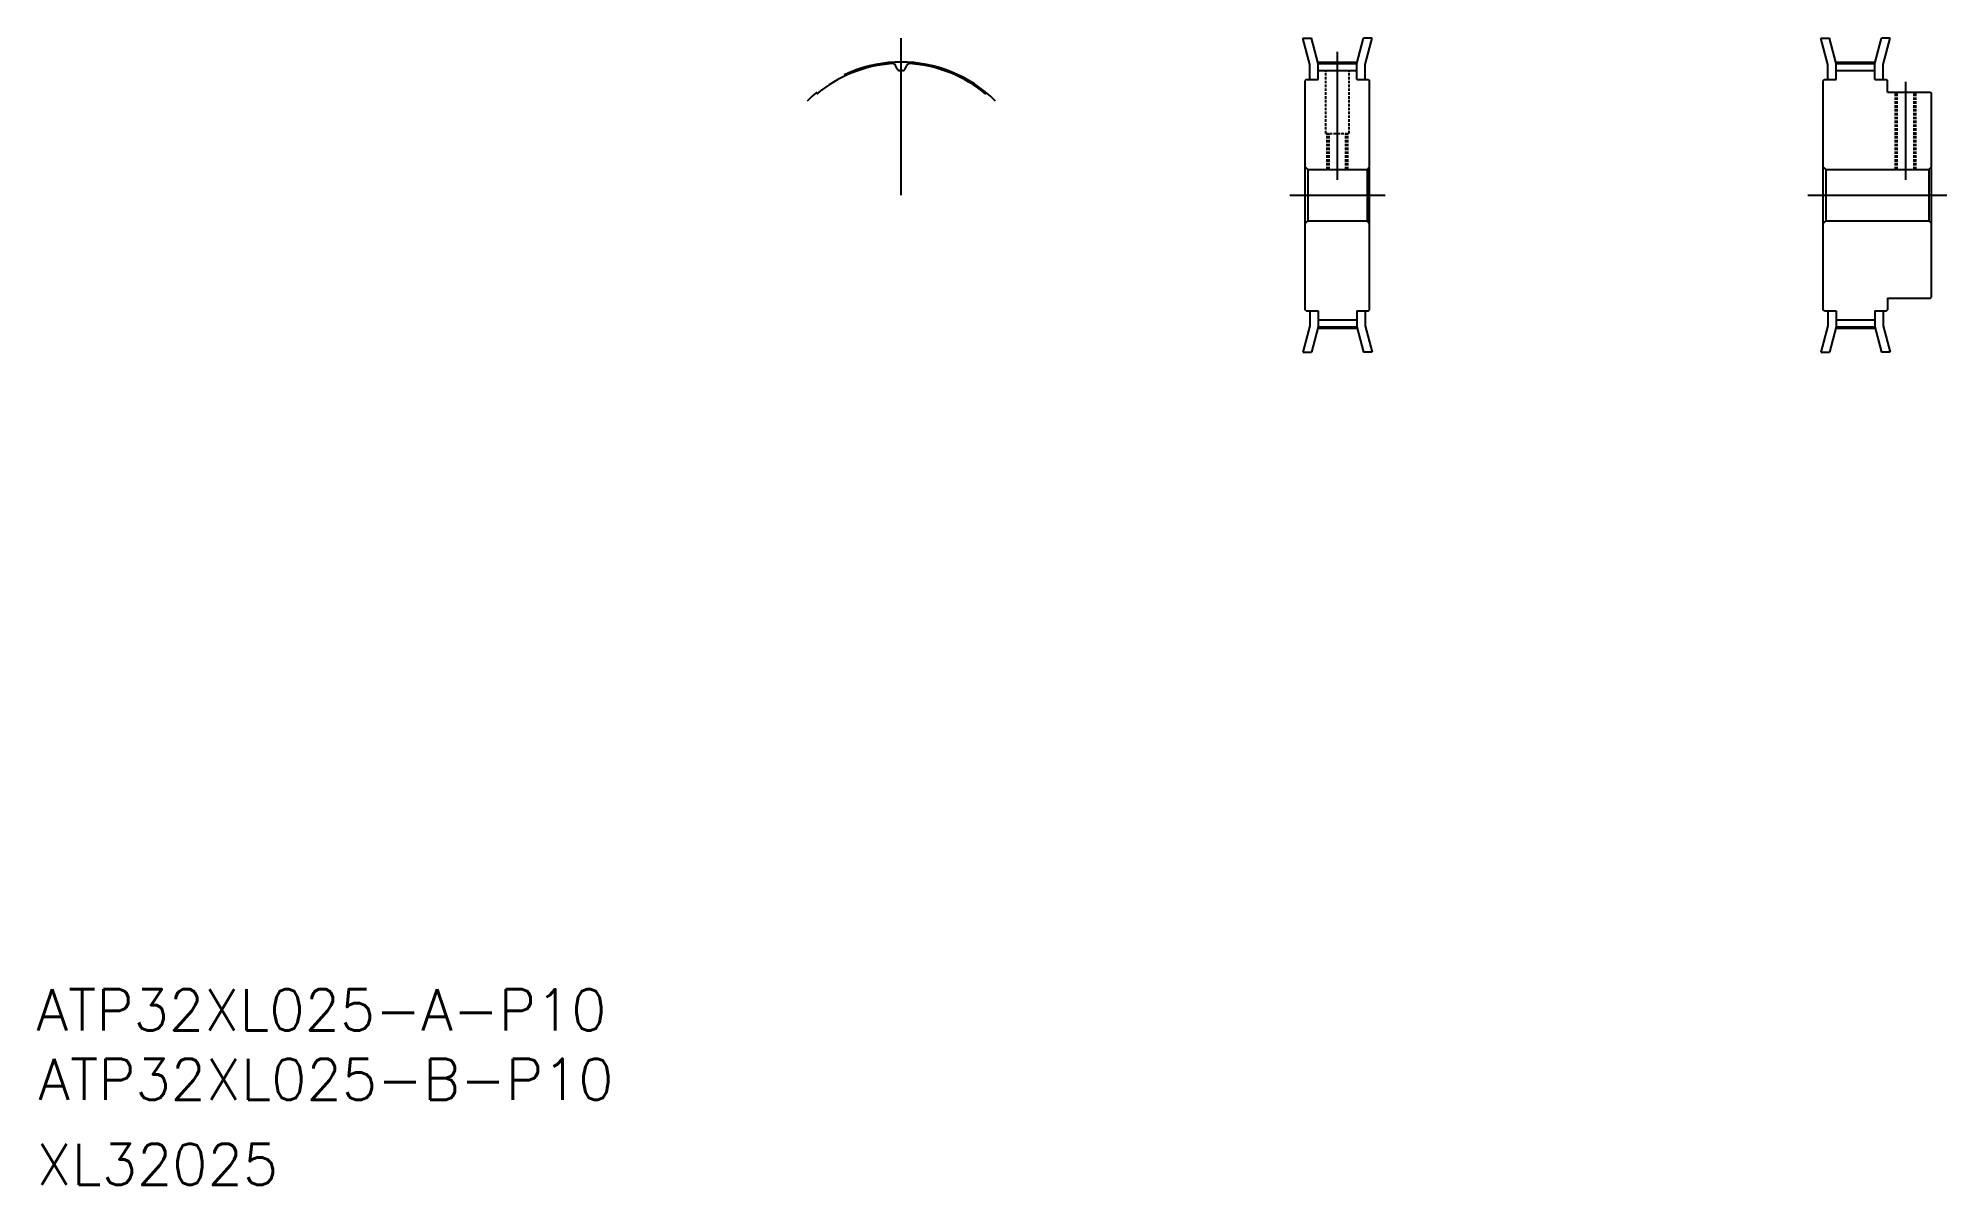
# Model space of a CAD drawing. Extents: x -76 to 295, y -76 to 147.
import ezdxf

# ---------------------------------------------------------------- set-up
doc = ezdxf.new("R2010")
doc.units = 0
doc.linetypes.add('CENTER', pattern=[50.8, 31.75, -6.35, 6.35, -6.35])
doc.linetypes.add('DASHED', pattern=[0.75, 0.5, -0.25])
doc.layers.get('0').update_dxf_attribs({"linetype": 'CONTINUOUS'})
doc.layers.add('CENTER', color=1, linetype='CENTER')
doc.styles.get("Standard").update_dxf_attribs({"font": 'txt', "bigfont": 'BIGFONT'})

msp = doc.modelspace()

# ---------------------------------------------------------------- linework, layer by layer
at = {"color": 7, "linetype": 'CONTINUOUS'}
for p, q in [((171.13, 141.52), (169.77, 146.61)), ((169.77, 146.61), (171.43, 146.61)), ((172.73, 141.73), (171.43, 146.61)), ((180.23, 141.73), (181.54, 146.61)), ((183.2, 146.61), (181.54, 146.61)), ((181.83, 141.52), (183.2, 146.61)), ((271.77, 141.52), (270.4, 146.61)), ((270.4, 146.61), (272.06, 146.61)), ((273.37, 141.73), (272.06, 146.61)), ((280.87, 141.73), (282.17, 146.61)), ((283.83, 146.61), (282.17, 146.61)), ((282.47, 141.52), (283.83, 146.61)), ((90.91, 140.68), (90.61, 141.32)), ((92.52, 140.68), (92.82, 141.32)), ((171.13, 138.61), (171.13, 141.52)), ((172.73, 138.61), (172.73, 141.73)), ((172.73, 141.73), (180.23, 141.73)), ((180.23, 138.61), (180.23, 141.73)), ((181.83, 138.61), (181.83, 141.52)), ((271.77, 138.61), (271.77, 141.52)), ((273.37, 138.61), (273.37, 141.73)), ((273.37, 141.73), (280.87, 141.73)), ((280.87, 138.61), (280.87, 141.73)), ((282.47, 138.61), (282.47, 141.52)), ((170.43, 138.61), (170.23, 138.41)), ((170.23, 93.81), (170.23, 138.41)), ((170.43, 138.61), (172.73, 138.61)), ((172.73, 140.33), (180.23, 140.33)), ((180.23, 138.61), (182.53, 138.61)), ((182.53, 138.61), (182.73, 138.41)), ((182.73, 93.81), (182.73, 138.41)), ((271.07, 138.61), (270.87, 138.41)), ((270.87, 93.81), (270.87, 138.41)), ((271.07, 138.61), (273.37, 138.61)), ((273.37, 140.33), (280.87, 140.33)), ((280.87, 138.61), (283.17, 138.61)), ((283.17, 138.61), (283.37, 138.41)), ((283.37, 136.11), (283.37, 138.41)), ((283.37, 136.11), (291.67, 136.11)), ((291.67, 136.11), (291.87, 135.91)), ((291.87, 96.31), (291.87, 135.91)), ((170.23, 121.61), (170.73, 121.11)), ((170.73, 121.11), (170.73, 111.11)), ((170.73, 121.11), (182.23, 121.11)), ((182.23, 121.11), (182.73, 121.61)), ((182.23, 121.11), (182.23, 111.11)), ((270.87, 121.61), (271.37, 121.11)), ((271.37, 121.11), (271.37, 111.11)), ((271.37, 121.11), (291.37, 121.11)), ((291.37, 121.11), (291.87, 121.61)), ((291.37, 121.11), (291.37, 111.11)), ((270.87, 116.11), (270.87, 116.11)), ((170.73, 111.11), (170.23, 110.61)), ((170.73, 111.11), (182.23, 111.11)), ((182.23, 111.11), (182.73, 110.61)), ((271.37, 111.11), (270.87, 110.61)), ((271.37, 111.11), (291.37, 111.11)), ((291.37, 111.11), (291.87, 110.61)), ((270.87, 104.96), (270.87, 104.96)), ((170.43, 93.61), (170.23, 93.81)), ((170.43, 93.61), (172.73, 93.61)), ((171.13, 93.61), (171.13, 90.7)), ((172.73, 93.61), (172.73, 90.49)), ((180.23, 93.61), (182.53, 93.61)), ((180.23, 93.61), (180.23, 90.49)), ((181.83, 93.61), (181.83, 90.7)), ((182.53, 93.61), (182.73, 93.81)), ((271.07, 93.61), (270.87, 93.81)), ((271.07, 93.61), (273.37, 93.61)), ((271.77, 93.61), (271.77, 90.7)), ((273.37, 93.61), (273.37, 90.49)), ((280.87, 93.61), (280.87, 90.49)), ((280.87, 93.61), (283.17, 93.61)), ((282.47, 93.61), (282.47, 90.7)), ((283.17, 93.61), (283.37, 93.81)), ((283.37, 96.11), (291.67, 96.11)), ((283.37, 96.11), (283.37, 93.81)), ((291.67, 96.11), (291.87, 96.31)), ((171.13, 90.7), (169.77, 85.61)), ((172.73, 90.49), (171.43, 85.61)), ((172.73, 91.89), (180.23, 91.89)), ((172.73, 90.49), (180.23, 90.49)), ((180.23, 90.49), (181.54, 85.61)), ((181.83, 90.7), (183.2, 85.61)), ((271.77, 90.7), (270.4, 85.61)), ((273.37, 90.49), (272.06, 85.61)), ((273.37, 91.89), (280.87, 91.89)), ((273.37, 90.49), (280.87, 90.49)), ((280.87, 90.49), (282.17, 85.61)), ((282.47, 90.7), (283.83, 85.61)), ((169.77, 85.61), (171.43, 85.61)), ((183.2, 85.61), (181.54, 85.61)), ((270.4, 85.61), (272.06, 85.61)), ((283.83, 85.61), (282.17, 85.61))]:
    msp.add_line(p, q, dxfattribs=at)
at = {"color": 3, "linetype": 'DASHED'}
for p, q in [((174.23, 128.11), (174.23, 140.33)), ((178.73, 128.11), (178.73, 140.33)), ((284.87, 121.11), (284.87, 136.11)), ((285.25, 121.11), (285.25, 136.11)), ((288.49, 121.11), (288.49, 136.11)), ((288.87, 121.11), (288.87, 136.11)), ((174.23, 128.11), (178.73, 128.11)), ((174.48, 121.11), (174.48, 128.11)), ((174.86, 121.11), (174.86, 128.11)), ((178.11, 121.11), (178.11, 128.11)), ((178.48, 121.11), (178.48, 128.11))]:
    msp.add_line(p, q, dxfattribs=at)
at = {"color": 7, "linetype": 'CONTINUOUS'}
for centre, radius, start, end in [((91.72, 116.11), 25.62, 93.7937, 130), ((90.06, 141.07), 0.61, 25, 93.7937), ((93.37, 141.07), 0.61, 86.2063, 155), ((91.72, 116.11), 25.62, 50, 86.2063), ((91.47, 140.94), 0.61, 205, 270.5762), ((91.72, 116.11), 24.22, 89.4238, 90.5762), ((91.97, 140.94), 0.61, 269.4238, 335)]:
    msp.add_arc(centre, radius, start, end, dxfattribs=at)
at = {"layer": 'CENTER', "color": 1, "linetype": 'CENTER'}
for p, q in [((91.72, 116.11), (91.72, 146.62)), ((172.73, 141.98), (180.23, 141.98)), ((176.48, 119.11), (176.48, 143.98)), ((273.37, 141.98), (280.87, 141.98)), ((286.87, 119.11), (286.87, 138.11)), ((167.23, 116.11), (185.73, 116.11)), ((267.87, 116.11), (294.87, 116.11)), ((172.73, 90.24), (180.23, 90.24)), ((273.37, 90.24), (280.87, 90.24))]:
    msp.add_line(p, q, dxfattribs=at)
msp.add_arc((91.72, 116.11), 25.87, 45, 135, dxfattribs=at)

# ---------------------------------------------------------------- texts
at = {"color": 7, "linetype": 'CONTINUOUS'}
for s, p in [('ATP32XL025-A-P10', (-76.29, -46.24)), ('ATP32XL025-B-P10', (-75.93, -59.72)), ('XL32025', (-76.29, -76.24))]:
    msp.add_text(s, height=8, dxfattribs=at).set_placement(p)

doc.saveas('drawing.dxf')
